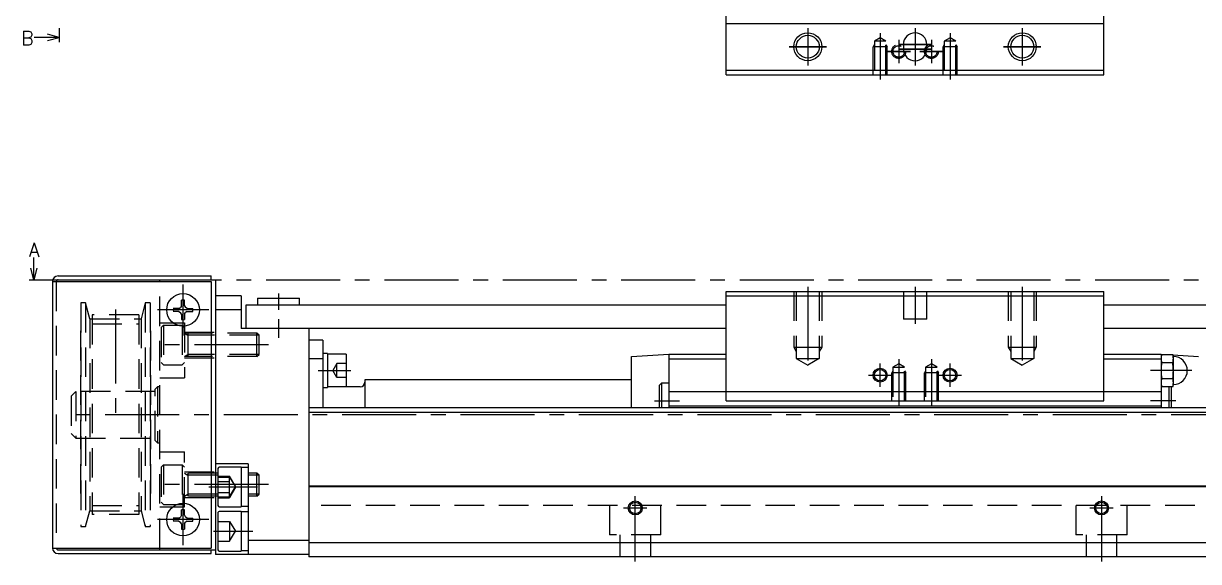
# Model space of a CAD drawing. Extents: x -2 to 786, y -8 to 353.
# Drawn here: x 317.5 to 569.5, y 9 to 124.5 of the extents above; entities that cross this region are included whole.
import ezdxf

# ---------------------------------------------------------------- set-up
doc = ezdxf.new("R2010")
doc.units = 0
doc.header["$LTSCALE"] = 0.5
doc.linetypes.add('CENTER', pattern=[50.8, 31.75, -6.35, 6.35, -6.35])
doc.linetypes.add('DASHED', pattern=[19.05, 12.7, -6.35])
for name, color, linetype in [('MSM_CENTER', 1, 'CENTER'), ('MSM_CONTINUOUS', 7, 'CONTINUOUS'), ('MSM_DASHED', 4, 'DASHED'), ('MSM_NARROW', 5, 'CONTINUOUS'), ('MSM_PART_NUMBER', 7, 'CONTINUOUS')]:
    doc.layers.add(name, color=color, linetype=linetype)
doc.styles.get("Standard").update_dxf_attribs({"font": 'txt.shx', "height": 3, "bigfont": 'bigfont.shx'})

msp = doc.modelspace()

# ---------------------------------------------------------------- linework, layer by layer
at = {"layer": 'MSM_CENTER'}
for p, q in [((325.07, 320.37), (325.07, 120.5)), ((485.67, 123.5), (485.67, 115.5)), ((508.67, 123.5), (508.67, 115.5)), ((531.67, 123.5), (531.67, 115.5)), ((501.17, 122.41), (501.17, 112.5)), ((505.17, 121), (505.17, 116)), ((512.17, 121), (512.17, 116)), ((516.17, 122.41), (516.17, 112.5)), ((489.67, 119.5), (481.67, 119.5)), ((481.67, 119.5), (489.67, 119.5)), ((507.67, 118.5), (502.67, 118.5)), ((502.67, 118.5), (507.67, 118.5)), ((512.17, 120), (505.17, 120)), ((505.17, 120), (512.17, 120)), ((512.17, 119), (505.17, 119)), ((505.17, 119), (512.17, 119)), ((514.67, 118.5), (509.67, 118.5)), ((509.67, 118.5), (514.67, 118.5)), ((535.67, 119.5), (527.67, 119.5)), ((527.67, 119.5), (535.67, 119.5)), ((318.67, 69.5), (785.67, 69.5)), ((351.67, 57.5), (351.67, 68.5)), ((372.17, 66.5), (372.17, 63)), ((485.67, 68), (485.67, 50.18)), ((508.67, 68), (508.67, 60)), ((531.67, 68), (531.67, 50.18)), ((337.17, 63.12), (337.17, 38.5)), ((357.17, 63), (346.17, 63)), ((372.17, 61), (372.17, 57)), ((369.97, 55.5), (344.67, 55.5)), ((501.17, 46.5), (501.17, 51.5)), ((505.17, 52.41), (505.17, 42.5)), ((512.17, 52.41), (512.17, 42.5)), ((516.17, 46.5), (516.17, 51.5)), ((380.67, 50), (387.67, 50)), ((498.67, 49), (503.67, 49)), ((513.67, 49), (518.67, 49)), ((568.07, 50), (559.17, 50)), ((452.77, 43.5), (458.17, 43.5)), ((564.57, 43.5), (559.17, 43.5)), ((782.67, 40.5), (325.67, 40.5)), ((369.97, 25.5), (344.67, 25.5)), ((351.67, 12.5), (351.67, 23.5)), ((357.17, 25), (367.67, 25)), ((448.67, 9), (448.67, 23)), ((548.67, 23), (548.67, 9)), ((446.17, 20.5), (451.17, 20.5)), ((546.17, 20.5), (551.17, 20.5)), ((357.17, 18), (346.17, 18)), ((358.17, 15.5), (366.67, 15.5))]:
    msp.add_line(p, q, dxfattribs=at)
at = {"layer": 'MSM_CONTINUOUS'}
for p, q in [((468.17, 113.5), (468.17, 127)), ((549.17, 113.5), (549.17, 127)), ((468.17, 124.5), (549.17, 124.5)), ((506.17, 120), (506.17, 119)), ((511.17, 119), (511.17, 120)), ((468.17, 114.5), (549.17, 114.5)), ((468.17, 113.5), (549.17, 113.5)), ((319.67, 69.5), (319.67, 74.23)), ((319.67, 69.5), (319, 72)), ((320.34, 72), (319.67, 69.5)), ((318.67, 69.5), (320.67, 69.5)), ((323.67, 69.1), (323.67, 11.9)), ((323.67, 69.1), (357.67, 69.1)), ((324.87, 70.3), (357.67, 70.3)), ((324.87, 69.5), (358.67, 69.5)), ((346.67, 69.1), (346.67, 69.5)), ((357.67, 69.5), (357.67, 70.3)), ((357.67, 69.1), (357.67, 11.9)), ((358.67, 69.5), (358.67, 10.5)), ((364.17, 66), (358.67, 66)), ((364.17, 66), (364.17, 59)), ((468.17, 67), (549.17, 67)), ((468.17, 43.5), (468.17, 67)), ((468.17, 66), (549.17, 66)), ((549.17, 43.5), (549.17, 67)), ((350.74, 63.33), (349.59, 63.31)), ((350.74, 63.33), (351.15, 63.52)), ((351.34, 63.92), (351.15, 63.52)), ((351.34, 63.92), (351.36, 65.08)), ((352, 63.92), (351.98, 65.08)), ((352, 63.92), (352.19, 63.52)), ((352.59, 63.33), (352.19, 63.52)), ((352.59, 63.33), (353.74, 63.31)), ((365.17, 64), (365.17, 59)), ((468.17, 64), (365.17, 64)), ((367.67, 65.5), (367.67, 64)), ((367.67, 65.5), (376.67, 65.5)), ((376.67, 64), (376.67, 65.5)), ((598.37, 64), (549.17, 64)), ((350.74, 62.67), (349.59, 62.69)), ((350.74, 62.67), (351.15, 62.48)), ((351.34, 62.08), (351.15, 62.48)), ((351.34, 62.08), (351.36, 60.92)), ((352, 62.08), (351.98, 60.92)), ((352, 62.08), (352.19, 62.48)), ((352.59, 62.67), (352.19, 62.48)), ((352.59, 62.67), (353.74, 62.69)), ((364.17, 63), (358.67, 63)), ((468.17, 59), (364.17, 59)), ((378.67, 59), (378.67, 10)), ((598.37, 59), (549.17, 59)), ((381.67, 56.5), (378.67, 56.5)), ((381.67, 56.5), (381.67, 42)), ((382.67, 53.65), (381.67, 53.65)), ((382.67, 53.65), (382.67, 46.35)), ((386.67, 53.5), (382.67, 53.5)), ((386.67, 53.5), (386.67, 46.5)), ((447.87, 53), (455.87, 53.5)), ((447.87, 42), (447.87, 53)), ((455.87, 53.5), (468.17, 53.5)), ((455.87, 53.5), (455.87, 42)), ((549.17, 53.5), (561.47, 53.5)), ((561.47, 53.5), (562.04, 53.46)), ((561.47, 53.5), (561.47, 42)), ((561.59, 53.46), (561.47, 53)), ((561.59, 53.46), (563.94, 53.46)), ((564.07, 53), (563.94, 53.46)), ((563.97, 53.34), (569.47, 53)), ((564.07, 47), (564.07, 53)), ((381.67, 52.5), (378.67, 52.5)), ((455.87, 52.5), (468.17, 52.5)), ((549.17, 52.5), (561.47, 52.5)), ((561.47, 52.41), (561.47, 52.6)), ((561.59, 51.73), (563.94, 51.73)), ((390.67, 48), (390.67, 42)), ((447.87, 48), (390.67, 48)), ((561.59, 48.27), (563.94, 48.27)), ((381.67, 46.35), (382.67, 46.35)), ((389.67, 46.5), (382.67, 46.5)), ((454.27, 47.3), (453.77, 46.8)), ((453.77, 46.8), (453.77, 42)), ((455.87, 47.3), (454.27, 47.3)), ((454.27, 47.3), (454.27, 42)), ((455.87, 45.5), (561.47, 45.5)), ((561.47, 47), (561.59, 46.54)), ((561.59, 46.54), (563.94, 46.54)), ((563.07, 46.54), (563.07, 42)), ((563.57, 46.54), (563.57, 42)), ((563.94, 46.54), (564.07, 47)), ((468.17, 43.5), (549.17, 43.5)), ((768.67, 42), (378.67, 42)), ((768.67, 41), (378.67, 41)), ((455.87, 42.4), (561.47, 42.4)), ((365.67, 30), (358.67, 30)), ((359.17, 29), (359.17, 21)), ((364.17, 29.25), (359.42, 29.25)), ((364.17, 29.25), (364.17, 20.75)), ((365.67, 29.15), (364.17, 29.15)), ((365.67, 30), (365.67, 10.5)), ((768.67, 25.2), (378.67, 25.2)), ((768.67, 25), (378.67, 25)), ((359.42, 20.75), (364.17, 20.75)), ((364.17, 20.85), (365.67, 20.85)), ((350.74, 18.33), (349.59, 18.31)), ((350.74, 17.67), (349.59, 17.69)), ((350.74, 18.33), (351.15, 18.52)), ((350.74, 17.67), (351.15, 17.48)), ((351.34, 18.92), (351.15, 18.52)), ((351.34, 18.92), (351.36, 20.08)), ((352, 18.92), (351.98, 20.08)), ((352, 18.92), (352.19, 18.52)), ((352.59, 18.33), (352.19, 18.52)), ((352.59, 17.67), (352.19, 17.48)), ((352.59, 18.33), (353.74, 18.31)), ((352.59, 17.67), (353.74, 17.69)), ((359.17, 19.5), (359.17, 11.5)), ((364.17, 19.75), (359.42, 19.75)), ((364.17, 19.75), (364.17, 11.25)), ((365.67, 19.65), (364.17, 19.65)), ((351.34, 17.08), (351.15, 17.48)), ((351.34, 17.08), (351.36, 15.92)), ((352, 17.08), (351.98, 15.92)), ((352, 17.08), (352.19, 17.48)), ((378.67, 13.5), (365.67, 13.5)), ((768.67, 13), (378.67, 13)), ((323.67, 11.9), (357.67, 11.9)), ((324.87, 11.5), (358.67, 11.5)), ((324.87, 10.7), (357.67, 10.7)), ((346.67, 11.5), (346.67, 11.9)), ((357.67, 10.7), (357.67, 11.5)), ((378.67, 10.5), (358.67, 10.5)), ((359.42, 11.25), (364.17, 11.25)), ((364.17, 11.35), (365.67, 11.35)), ((768.67, 10), (378.67, 10))]:
    msp.add_line(p, q, dxfattribs=at)
at = {"layer": 'MSM_CONTINUOUS', "extrusion": (0, 0, -1)}
for p, q in [((325.07, 121.5), (319.71, 121.5)), ((325.07, 121.5), (322.57, 122.17)), ((322.57, 120.83), (325.07, 121.5))]:
    msp.add_line(p, q, dxfattribs=at)
at = {"layer": 'MSM_CONTINUOUS'}
for centre, radius in [((485.67, 119.5), 2.46), ((531.67, 119.5), 2.46), ((351.67, 63), 3.5), ((501.17, 49), 1.23), ((516.17, 49), 1.23), ((351.67, 18), 3.5), ((448.67, 20.5), 1.23), ((548.67, 20.5), 1.23)]:
    msp.add_circle(centre, radius, dxfattribs=at)
for centre, radius, start, end in [((508.67, 120), 2.5, 0, 180), ((508.67, 119), 2.5, 180, 0), ((324.87, 69.1), 1.2, 90, 180), ((324.87, 69.1), 0.4, 90, 180), ((351.67, 63), 2.1, 171.4911, 188.5089), ((351.67, 63), 2.1, 81.4911, 98.5089), ((351.67, 63), 2.1, 351.4911, 8.5089), ((351.67, 63), 2.1, 261.4911, 278.5089), ((564.77, 52.57), 3.31, 164.2277, 179.4294), ((560.76, 52.56), 3.31, 0.5738, 15.7691), ((564.07, 50), 3, 270, 90), ((564.77, 52.63), 3.31, 180.5738, 195.7691), ((574.35, 49.95), 12.89, 172.0306, 179.7562), ((560.76, 52.63), 3.31, 344.2277, 359.4294), ((551.17, 49.94), 12.89, 0.2452, 7.968), ((574.92, 50.1), 13.46, 180.407, 187.8062), ((564.77, 47.37), 3.31, 164.2277, 179.4294), ((550.61, 50.1), 13.46, 352.1938, 359.593), ((560.76, 47.37), 3.31, 0.5738, 15.7691), ((389.67, 47.5), 1, 270, 0), ((564.77, 47.44), 3.31, 180.5738, 195.7691), ((560.76, 47.43), 3.31, 344.2277, 359.4294), ((359.42, 29), 0.25, 90, 180), ((359.42, 21), 0.25, 180, 270), ((351.67, 18), 2.1, 171.4911, 188.5089), ((351.67, 18), 2.1, 81.4911, 98.5089), ((351.67, 18), 2.1, 351.4911, 8.5089), ((359.42, 19.5), 0.25, 90, 180), ((351.67, 18), 2.1, 261.4911, 278.5089), ((324.87, 11.9), 1.2, 180, 270), ((324.87, 11.9), 0.4, 180, 270), ((359.42, 11.5), 0.25, 180, 270)]:
    msp.add_arc(centre, radius, start, end, dxfattribs=at)
at = {"layer": 'MSM_DASHED'}
for p, q in [((501.17, 121.41), (499.94, 120.7)), ((502.4, 120.7), (501.17, 121.41)), ((516.17, 121.41), (514.94, 120.7)), ((517.4, 120.7), (516.17, 121.41)), ((499.94, 119.97), (499.67, 119.5)), ((499.67, 113.5), (499.67, 119.5)), ((502.67, 119.5), (499.67, 119.5)), ((499.94, 120.7), (499.94, 113.5)), ((502.4, 120.7), (499.94, 120.7)), ((502.4, 113.5), (502.4, 120.7)), ((502.4, 119.97), (502.67, 119.5)), ((502.67, 113.5), (502.67, 119.5)), ((514.94, 119.97), (514.67, 119.5)), ((517.67, 119.5), (514.67, 119.5)), ((514.67, 113.5), (514.67, 119.5)), ((514.94, 120.7), (514.94, 113.5)), ((517.4, 120.7), (514.94, 120.7)), ((517.4, 113.5), (517.4, 120.7)), ((517.4, 119.97), (517.67, 119.5)), ((517.67, 113.5), (517.67, 119.5)), ((324.47, 69.1), (324.47, 11.9)), ((346.67, 11.9), (346.67, 69.1)), ((482.67, 67), (482.67, 55)), ((483.21, 67), (483.21, 52.6)), ((488.12, 67), (488.12, 52.6)), ((488.67, 67), (488.67, 55)), ((506.17, 67), (506.17, 61)), ((511.17, 61), (511.17, 67)), ((528.67, 67), (528.67, 55)), ((529.21, 67), (529.21, 52.6)), ((534.12, 67), (534.12, 52.6)), ((534.67, 67), (534.67, 55)), ((329.73, 64.5), (329.73, 16.5)), ((330.76, 64.5), (329.73, 64.5)), ((330.76, 64.5), (330.76, 16.5)), ((331.67, 61.12), (330.76, 64.5)), ((343.57, 64.5), (342.67, 61.12)), ((343.57, 64.5), (343.57, 16.5)), ((344.61, 64.5), (343.57, 64.5)), ((344.61, 64.5), (344.61, 16.5)), ((331.67, 61.12), (331.67, 19.88)), ((331.67, 61.12), (342.67, 61.12)), ((332.17, 61.93), (332.17, 19.07)), ((342.17, 61.93), (332.17, 61.93)), ((342.17, 61.93), (342.17, 19.07)), ((342.67, 61.12), (342.67, 19.88)), ((511.17, 61), (506.17, 61)), ((329.67, 58.5), (329.67, 22.5)), ((329.73, 58.5), (329.67, 58.5)), ((332.17, 59.99), (342.17, 59.99)), ((344.67, 58.5), (344.61, 58.5)), ((344.67, 58.5), (344.67, 22.5)), ((346.67, 60.25), (351.97, 60.25)), ((347.47, 59.75), (346.97, 59.25)), ((346.97, 59.25), (346.97, 51.75)), ((347.47, 59.75), (347.47, 51.25)), ((347.47, 59.75), (351.47, 59.75)), ((351.47, 59.75), (351.47, 51.25)), ((351.47, 59.75), (351.97, 59.25)), ((351.97, 60.25), (351.97, 48.43)), ((351.97, 58.25), (358.67, 58.25)), ((367.53, 58), (351.97, 58)), ((351.97, 58), (352.72, 57.57)), ((352.72, 58), (352.72, 53)), ((367.53, 53), (367.53, 58)), ((367.97, 57.57), (367.53, 58)), ((367.97, 57.57), (352.72, 57.57)), ((367.97, 53.43), (367.97, 57.57)), ((351.97, 53), (352.72, 53.43)), ((367.53, 53), (351.97, 53)), ((367.97, 53.43), (352.72, 53.43)), ((367.53, 53), (367.97, 53.43)), ((482.67, 55), (488.67, 55)), ((482.67, 55), (483.21, 54.06)), ((488.67, 55), (488.12, 54.06)), ((528.67, 55), (534.67, 55)), ((528.67, 55), (529.21, 54.06)), ((534.67, 55), (534.12, 54.06)), ((347.47, 51.25), (346.97, 51.75)), ((347.47, 51.25), (351.47, 51.25)), ((351.47, 51.25), (351.97, 51.75)), ((351.97, 52.75), (358.67, 52.75)), ((384.67, 51.5), (383.8, 50)), ((384.67, 48.5), (384.67, 51.5)), ((386.67, 51.5), (384.67, 51.5)), ((483.21, 52.6), (488.12, 52.6)), ((483.21, 52.6), (485.67, 51.18)), ((488.12, 52.6), (485.67, 51.18)), ((505.17, 51.41), (503.94, 50.7)), ((503.94, 50.7), (503.94, 43.5)), ((503.94, 50.7), (506.4, 50.7)), ((506.4, 50.7), (505.17, 51.41)), ((506.4, 43.5), (506.4, 50.7)), ((512.17, 51.41), (510.94, 50.7)), ((510.94, 50.7), (510.94, 43.5)), ((510.94, 50.7), (513.4, 50.7)), ((513.4, 50.7), (512.17, 51.41)), ((513.4, 43.5), (513.4, 50.7)), ((529.21, 52.6), (534.12, 52.6)), ((529.21, 52.6), (531.67, 51.18)), ((534.12, 52.6), (531.67, 51.18)), ((346.67, 48.43), (351.97, 48.43)), ((384.67, 48.5), (383.8, 50)), ((384.67, 50), (386.67, 50)), ((386.67, 48.5), (384.67, 48.5)), ((503.94, 49.97), (503.67, 49.5)), ((506.67, 49.5), (503.67, 49.5)), ((503.67, 43.5), (503.67, 49.5)), ((506.4, 49.97), (506.67, 49.5)), ((506.67, 43.5), (506.67, 49.5)), ((510.94, 49.97), (510.67, 49.5)), ((513.67, 49.5), (510.67, 49.5)), ((510.67, 43.5), (510.67, 49.5)), ((513.4, 49.97), (513.67, 49.5)), ((513.67, 43.5), (513.67, 49.5)), ((328.67, 45.5), (327.67, 44.5)), ((345.67, 45.5), (328.67, 45.5)), ((328.67, 45.5), (328.67, 35.5)), ((346.17, 46.5), (345.67, 46)), ((345.67, 35), (345.67, 46)), ((346.17, 46.5), (346.17, 34.5)), ((346.67, 46.5), (346.17, 46.5)), ((327.67, 44.5), (327.67, 36.5)), ((327.67, 36.5), (328.67, 35.5)), ((328.67, 35.5), (345.67, 35.5)), ((345.67, 35), (346.17, 34.5)), ((346.17, 34.5), (346.67, 34.5)), ((346.67, 32.57), (351.97, 32.57)), ((351.97, 20.75), (351.97, 32.57)), ((347.47, 29.75), (346.97, 29.25)), ((346.97, 29.25), (346.97, 21.75)), ((347.47, 29.75), (347.47, 21.25)), ((347.47, 29.75), (351.47, 29.75)), ((351.47, 29.75), (351.47, 21.25)), ((351.47, 29.75), (351.97, 29.25)), ((351.97, 28.25), (358.67, 28.25)), ((359.17, 28), (351.97, 28)), ((351.97, 28), (352.72, 27.57)), ((352.72, 28), (352.72, 23)), ((367.53, 28), (365.67, 28)), ((367.53, 23), (367.53, 28)), ((367.97, 27.57), (367.53, 28)), ((359.17, 27.57), (352.72, 27.57)), ((359.17, 27.31), (361.67, 27.31)), ((359.17, 27.12), (361.67, 27.12)), ((359.17, 26.15), (361.67, 26.15)), ((363, 25), (361.67, 27.31)), ((361.67, 22.69), (361.67, 27.31)), ((361.67, 27.12), (362.89, 25)), ((367.97, 27.57), (365.67, 27.57)), ((367.97, 23.43), (367.97, 27.57)), ((351.97, 23), (352.72, 23.43)), ((359.17, 23), (351.97, 23)), ((351.97, 22.75), (358.67, 22.75)), ((359.17, 23.43), (352.72, 23.43)), ((359.17, 25), (361.67, 25)), ((359.17, 23.85), (361.67, 23.85)), ((359.17, 22.88), (361.67, 22.88)), ((359.17, 22.69), (361.67, 22.69)), ((363, 25), (361.67, 22.69)), ((361.67, 22.88), (362.89, 25)), ((367.97, 23.43), (365.67, 23.43)), ((367.53, 23), (365.67, 23)), ((367.53, 23), (367.97, 23.43)), ((329.67, 22.5), (329.73, 22.5)), ((332.17, 21.01), (342.17, 21.01)), ((344.61, 22.5), (344.67, 22.5)), ((346.67, 20.75), (351.97, 20.75)), ((347.47, 21.25), (346.97, 21.75)), ((347.47, 21.25), (351.47, 21.25)), ((351.47, 21.25), (351.97, 21.75)), ((768.67, 21), (378.67, 21)), ((443.17, 21), (443.17, 14.7)), ((454.17, 14.7), (454.17, 21)), ((543.17, 21), (543.17, 14.7)), ((554.17, 14.7), (554.17, 21)), ((330.76, 16.5), (331.67, 19.88)), ((331.67, 19.88), (342.67, 19.88)), ((342.17, 19.07), (332.17, 19.07)), ((342.67, 19.88), (343.57, 16.5)), ((329.73, 16.5), (330.76, 16.5)), ((343.57, 16.5), (344.61, 16.5)), ((359.17, 17.62), (361.67, 17.62)), ((359.17, 15.5), (361.67, 15.5)), ((361.67, 17.62), (362.89, 15.5)), ((361.67, 17.62), (361.67, 13.38)), ((361.67, 13.38), (362.89, 15.5)), ((359.17, 13.38), (361.67, 13.38)), ((454.17, 14.7), (443.17, 14.7)), ((445.37, 14.7), (445.37, 10)), ((451.97, 10), (451.97, 14.7)), ((554.17, 14.7), (543.17, 14.7)), ((545.37, 14.7), (545.37, 10)), ((551.97, 10), (551.97, 14.7))]:
    msp.add_line(p, q, dxfattribs=at)
for centre, radius in [((505.17, 118.5), 1.5), ((505.17, 118.5), 1.23), ((512.17, 118.5), 1.5), ((512.17, 118.5), 1.23)]:
    msp.add_circle(centre, radius, dxfattribs=at)
at = {"layer": 'MSM_NARROW'}
for centre, radius in [((485.67, 119.5), 3), ((531.67, 119.5), 3), ((501.17, 49), 1.5), ((516.17, 49), 1.5), ((448.67, 20.5), 1.5), ((548.67, 20.5), 1.5)]:
    msp.add_circle(centre, radius, dxfattribs=at)

# ---------------------------------------------------------------- texts
at = {"layer": 'MSM_PART_NUMBER'}
for s, p in [('B', (316.94, 119.85)), ('A', (318.59, 74.41))]:
    msp.add_text(s, height=3, dxfattribs=at).set_placement(p)

doc.saveas('drawing.dxf')
